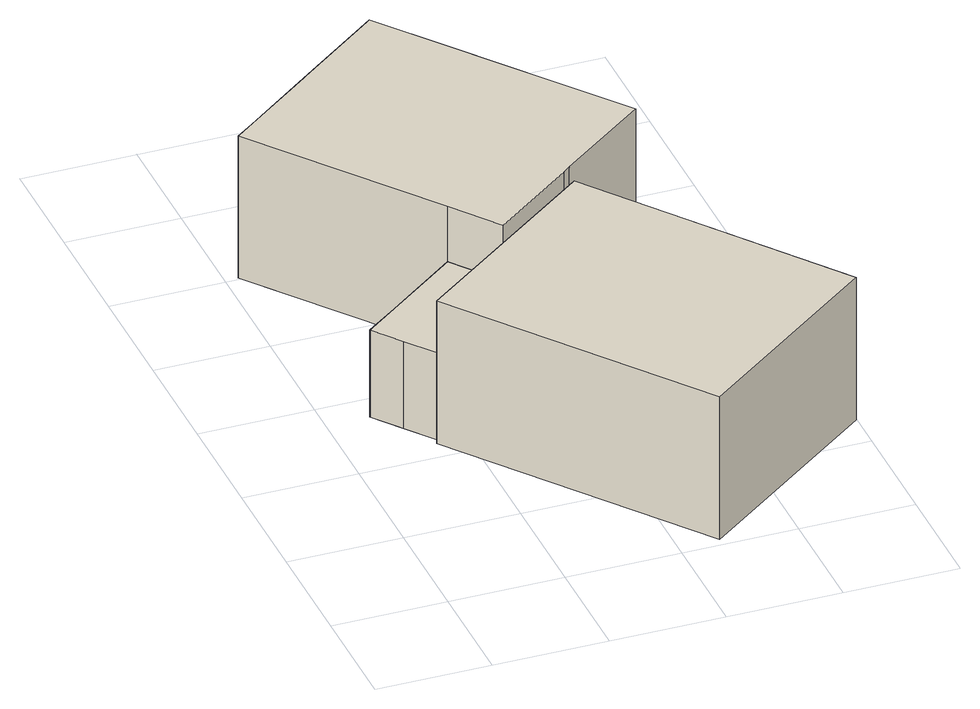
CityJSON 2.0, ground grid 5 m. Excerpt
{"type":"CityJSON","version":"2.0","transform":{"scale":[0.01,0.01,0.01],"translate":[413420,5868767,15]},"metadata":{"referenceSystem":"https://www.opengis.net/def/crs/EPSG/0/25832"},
"CityObjects":{
"building1":{"type":"Building","attributes":{"Gemeindeschluessel":"03454033","AbsoluteHoehe":"15.302","MittlereTraufHoehe":"20.011","Firsthoehe":"24.166","function":"31001_1210","roofType":"3100","measuredHeight":8.86},"address":[{"country":"Germany","locality":"Lorup","thoroughfareNumber":"16","thoroughfareName":"Gehlenberger Straße"}],"geometry":[{"type":"MultiSurface","lod":"1","boundaries":[[[0,1,2,3]],[[4,5,6,7]],[[4,7,3,2]],[[5,4,2,1]],[[6,5,1,0]],[[7,6,0,3]]]}]},
"building2":{"type":"Building","attributes":{"Gemeindeschluessel":"03454033","AbsoluteHoehe":"15.487","MittlereTraufHoehe":"21.397","Firsthoehe":"24.788","function":"31001_1210","roofType":"3100","measuredHeight":9.3},"address":[{"country":"Germany","locality":"Lorup","thoroughfareNumber":"16A","thoroughfareName":"Gehlenberger Straße"}],"children":["building2-1","building2-2","building2-3","building2-4"],"geometry":[{"type":"MultiSurface","lod":"1","boundaries":[[[8,9,10,11,12,13,14,15,16,17,18,19]],[[20,21,22,23,24,25,26,27,28,29,30,31]],[[20,31,19,18]],[[21,20,18,17]],[[16,32,33,17]],[[15,34,35,36,16]],[[24,23,15,14]],[[25,24,14,13]],[[12,37,38,13]],[[27,26,12,11]],[[28,27,11,10]],[[29,28,10,9]],[[8,39,40,9]],[[31,30,8,19]],[[32,22,21,33]],[[34,23,41,35]],[[35,41,22,36]],[[37,26,25,38]],[[39,30,29,40]]]}]},
"building2-1":{"type":"BuildingPart","attributes":{"AbsoluteHoehe":"15.487","MittlereTraufHoehe":"19.706","Firsthoehe":"19.706","roofType":"1000","measuredHeight":4.22},"parents":["building2"],"geometry":[{"type":"MultiSurface","lod":"1","boundaries":[[[42,43,44,45,38]],[[46,47,27,48,25]],[[46,25,38,45]],[[47,46,45,44]],[[27,47,44,43]],[[48,27,43,42]],[[37,26,48,42]],[[38,25,26,37]]]}]},
"building2-2":{"type":"BuildingPart","attributes":{"AbsoluteHoehe":"15.487","MittlereTraufHoehe":"19.706","Firsthoehe":"19.706","roofType":"1000","measuredHeight":4.22},"parents":["building2"],"geometry":[{"type":"MultiSurface","lod":"1","boundaries":[[[39,49,50,40]],[[51,52,30,29]],[[51,29,40,50]],[[52,51,50,49]],[[30,52,49,39]],[[29,30,39,40]]]}]},
"building2-3":{"type":"BuildingPart","attributes":{"AbsoluteHoehe":"15.487","MittlereTraufHoehe":"19.301","Firsthoehe":"20.399","roofType":"3100","measuredHeight":4.91},"parents":["building2"],"geometry":[{"type":"MultiSurface","lod":"1","boundaries":[[[53,54,35,34,55,56,57]],[[58,59,23,41,60,61,62]],[[58,62,57,56]],[[59,63,64,55]],[[23,59,55,34]],[[61,60,54,53]],[[62,65,66,57]],[[35,41,23,34]],[[36,22,41,35]],[[54,60,22,36]]]}]},
"building2-4":{"type":"BuildingPart","attributes":{"AbsoluteHoehe":"15.487","MittlereTraufHoehe":"19.706","Firsthoehe":"19.706","roofType":"1000","measuredHeight":4.22},"parents":["building2"],"geometry":[{"type":"MultiSurface","lod":"1","boundaries":[[[67,68,33,32,69]],[[22,21,70,71,60]],[[32,36,54,69]],[[70,21,33,68]],[[71,70,68,67]],[[60,71,67,69]],[[22,60,54,36]],[[21,22,32,33]]]}]}
},
"vertices":[
[369,1097,709],[1176,39,709],[1997,663,709],[1196,1725,709],[1997,663,30],[1176,39,30],[369,1097,30],[1196,1725,30],
[1367,2412,725],[1077,2787,725],[840,3094,725],[444,2789,725],[444,2788,725],[129,2546,725],[49,2484,725],[647,1704,725],[805,1498,725],[1172,1778,725],[1204,1803,725],[1603,2107,725],[1204,1803,49],[1172,1778,49],[805,1498,49],[647,1704,49],[49,2484,49],[129,2546,49],[444,2788,49],[444,2789,49],[840,3094,49],[1077,2787,49],[1367,2412,49],[1603,2107,49],[805,1498,471],[1172,1778,471],[647,1704,463],[743,1579,463],[805,1498,463],[444,2788,471],[129,2546,471],[1367,2412,471],[1077,2787,471],[743,1579,49],
[445,2789,471],[444,2789,471],[305,2807,471],[148,2686,471],[148,2686,49],[305,2807,49],[445,2789,49],
[1446,2473,471],[1157,2849,471],[1157,2849,49],[1446,2473,49],
[369,1097,463],[839,1454,463],[327,1459,463],[179,1346,463],[274,1222,463],[179,1346,49],[327,1459,49],[839,1454,49],[369,1097,49],[274,1222,49],[180,1346,49],[180,1346,463],[369,1098,49],[369,1098,463],
[1196,1725,471],[1206,1733,471],[839,1454,471],[1206,1733,49],[1196,1725,49]
]}
